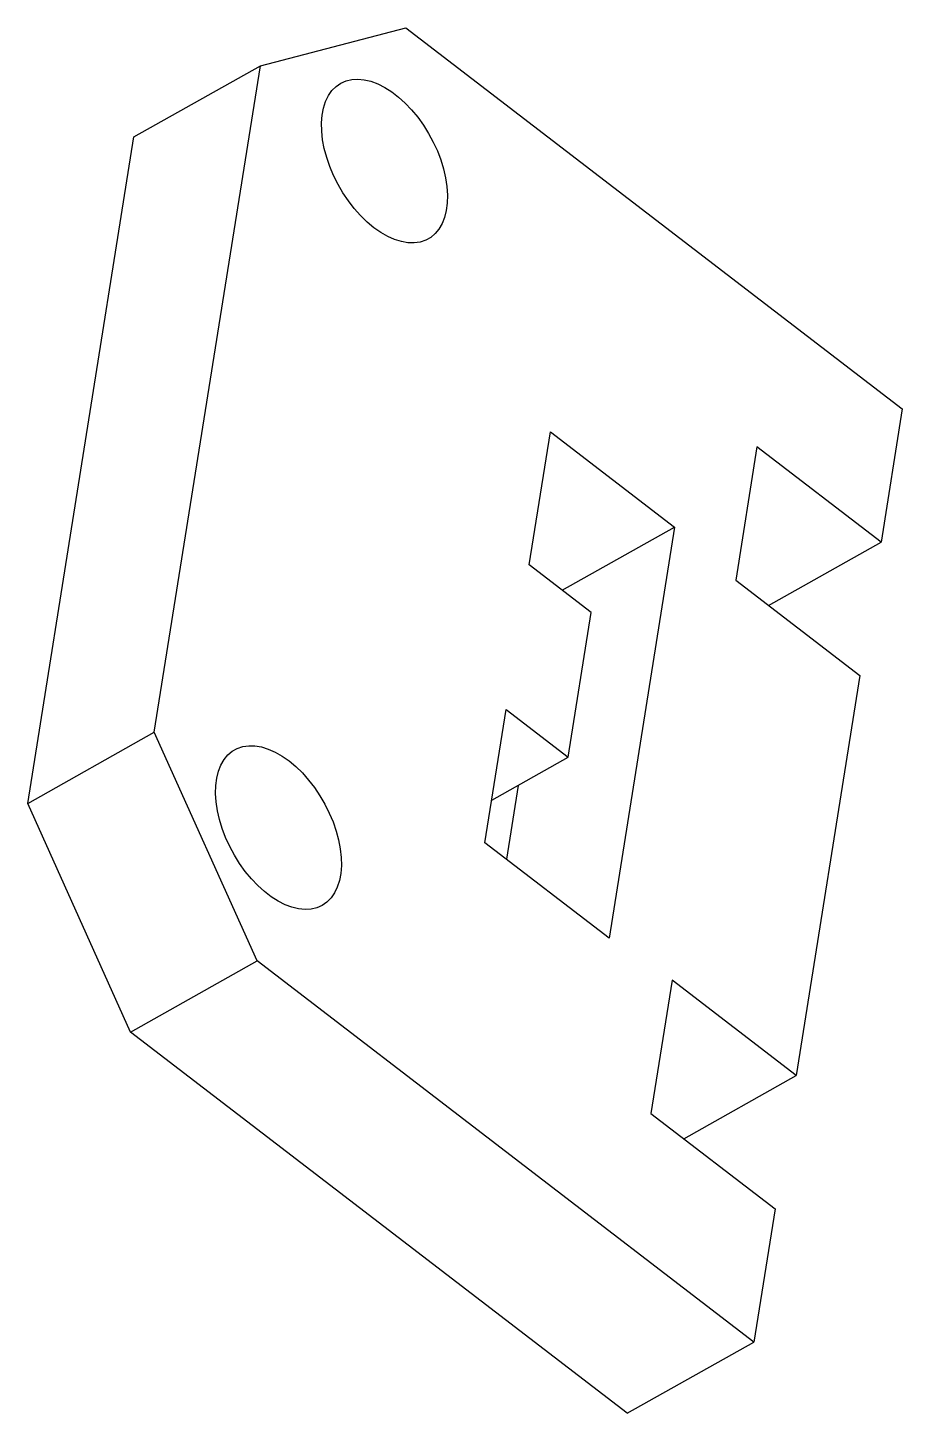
# Model space of a CAD drawing. Header units: millimetres. Extents: x -18.5 to 30.5, y -50.3 to 27.3.
import ezdxf

# ---------------------------------------------------------------- set-up
doc = ezdxf.new("R2010")
doc.units = ezdxf.units.MM

msp = doc.modelspace()

# ---------------------------------------------------------------- linework, layer by layer
at = {"color": 7, "linetype": 'Continuous', "lineweight": 25}
for p, q in [((-5.473, 25.134), (2.667, 27.261)), ((2.667, 27.261), (30.475, 5.919)), ((-12.562, 21.153), (-5.473, 25.134)), ((-11.413, -12.175), (-5.473, 25.134)), ((-18.502, -16.157), (-12.562, 21.153)), ((30.475, 5.919), (29.287, -1.542)), ((9.581, -2.813), (10.769, 4.649)), ((10.769, 4.649), (17.721, -0.687)), ((22.335, 3.793), (21.147, -3.669)), ((29.287, -1.542), (22.335, 3.793)), ((11.421, -4.225), (17.721, -0.687)), ((17.721, -0.687), (14.057, -23.702)), ((22.986, -5.081), (29.287, -1.542)), ((13.057, -5.481), (9.581, -2.813)), ((21.147, -3.669), (28.099, -9.004)), ((11.769, -13.572), (13.057, -5.481)), ((28.099, -9.004), (24.535, -31.39)), ((7.105, -18.366), (8.293, -10.905)), ((8.293, -10.905), (11.769, -13.572)), ((-18.502, -16.157), (-11.413, -12.175)), ((-5.649, -24.973), (-11.413, -12.175)), ((7.485, -15.978), (11.769, -13.572)), ((8.963, -15.148), (8.304, -19.287)), ((-12.738, -28.954), (-18.502, -16.157)), ((14.057, -23.702), (7.105, -18.366)), ((-12.738, -28.954), (-5.649, -24.973)), ((22.159, -46.314), (-5.649, -24.973)), ((17.583, -26.055), (16.395, -33.517)), ((24.535, -31.39), (17.583, -26.055)), ((15.07, -50.296), (-12.738, -28.954)), ((18.235, -34.929), (24.535, -31.39)), ((16.395, -33.517), (23.347, -38.852)), ((23.347, -38.852), (22.159, -46.314)), ((15.07, -50.296), (22.159, -46.314))]:
    msp.add_line(p, q, dxfattribs=at)
at = {"color": 7, "linetype": 'Continuous', "lineweight": 25, "flags": 128}
for points in [[(0.885, 16.068), (0.506, 16.384), (0.139, 16.742), (-0.212, 17.136), (-0.542, 17.563), (-0.847, 18.018), (-1.125, 18.493), (-1.371, 18.985), (-1.582, 19.486), (-1.756, 19.992), (-1.891, 20.495), (-1.985, 20.989), (-2.036, 21.469), (-2.046, 21.929), (-2.012, 22.363), (-1.936, 22.766), (-1.819, 23.133), (-1.661, 23.459), (-1.466, 23.741), (-1.234, 23.975), (-0.97, 24.158), (-0.676, 24.289), (-0.356, 24.365), (-0.014, 24.385), (0.347, 24.35), (0.721, 24.26), (1.105, 24.115), (1.493, 23.918), (1.88, 23.671), (2.263, 23.377), (2.637, 23.04), (2.996, 22.663), (3.337, 22.252), (3.656, 21.811), (3.948, 21.345), (4.21, 20.861), (4.439, 20.363), (4.631, 19.859), (4.786, 19.354), (4.901, 18.855), (4.974, 18.367), (5.004, 17.896), (4.992, 17.449), (4.937, 17.03), (4.84, 16.644), (4.703, 16.297), (4.526, 15.993), (4.312, 15.734), (4.064, 15.525), (3.784, 15.368), (3.477, 15.265), (3.145, 15.216), (2.793, 15.224), (2.425, 15.286), (2.046, 15.404), (1.659, 15.575), (1.271, 15.797), (0.885, 16.068)], [(-3.867, -13.78), (-3.488, -14.096), (-3.121, -14.453), (-2.77, -14.848), (-2.44, -15.275), (-2.134, -15.729), (-1.857, -16.205), (-1.611, -16.697), (-1.4, -17.198), (-1.226, -17.703), (-1.091, -18.206), (-0.997, -18.701), (-0.945, -19.181), (-0.936, -19.641), (-0.97, -20.075), (-1.046, -20.477), (-1.163, -20.844), (-1.321, -21.17), (-1.516, -21.452), (-1.747, -21.686), (-2.012, -21.87), (-2.306, -22), (-2.626, -22.076), (-2.968, -22.097), (-3.329, -22.062), (-3.703, -21.971), (-4.086, -21.827), (-4.474, -21.63), (-4.862, -21.383), (-5.245, -21.089), (-5.619, -20.752), (-5.978, -20.375), (-6.319, -19.963), (-6.637, -19.522), (-6.929, -19.057), (-7.191, -18.572), (-7.42, -18.075), (-7.613, -17.571), (-7.768, -17.066), (-7.882, -16.566), (-7.955, -16.078), (-7.986, -15.608), (-7.974, -15.16), (-7.919, -14.741), (-7.822, -14.356), (-7.684, -14.009), (-7.508, -13.704), (-7.294, -13.446), (-7.046, -13.237), (-6.766, -13.08), (-6.459, -12.976), (-6.127, -12.928), (-5.775, -12.935), (-5.407, -12.998), (-5.028, -13.116), (-4.641, -13.287), (-4.253, -13.509), (-3.867, -13.78)]]:
    msp.add_lwpolyline(points, dxfattribs=at)

doc.saveas('drawing.dxf')
